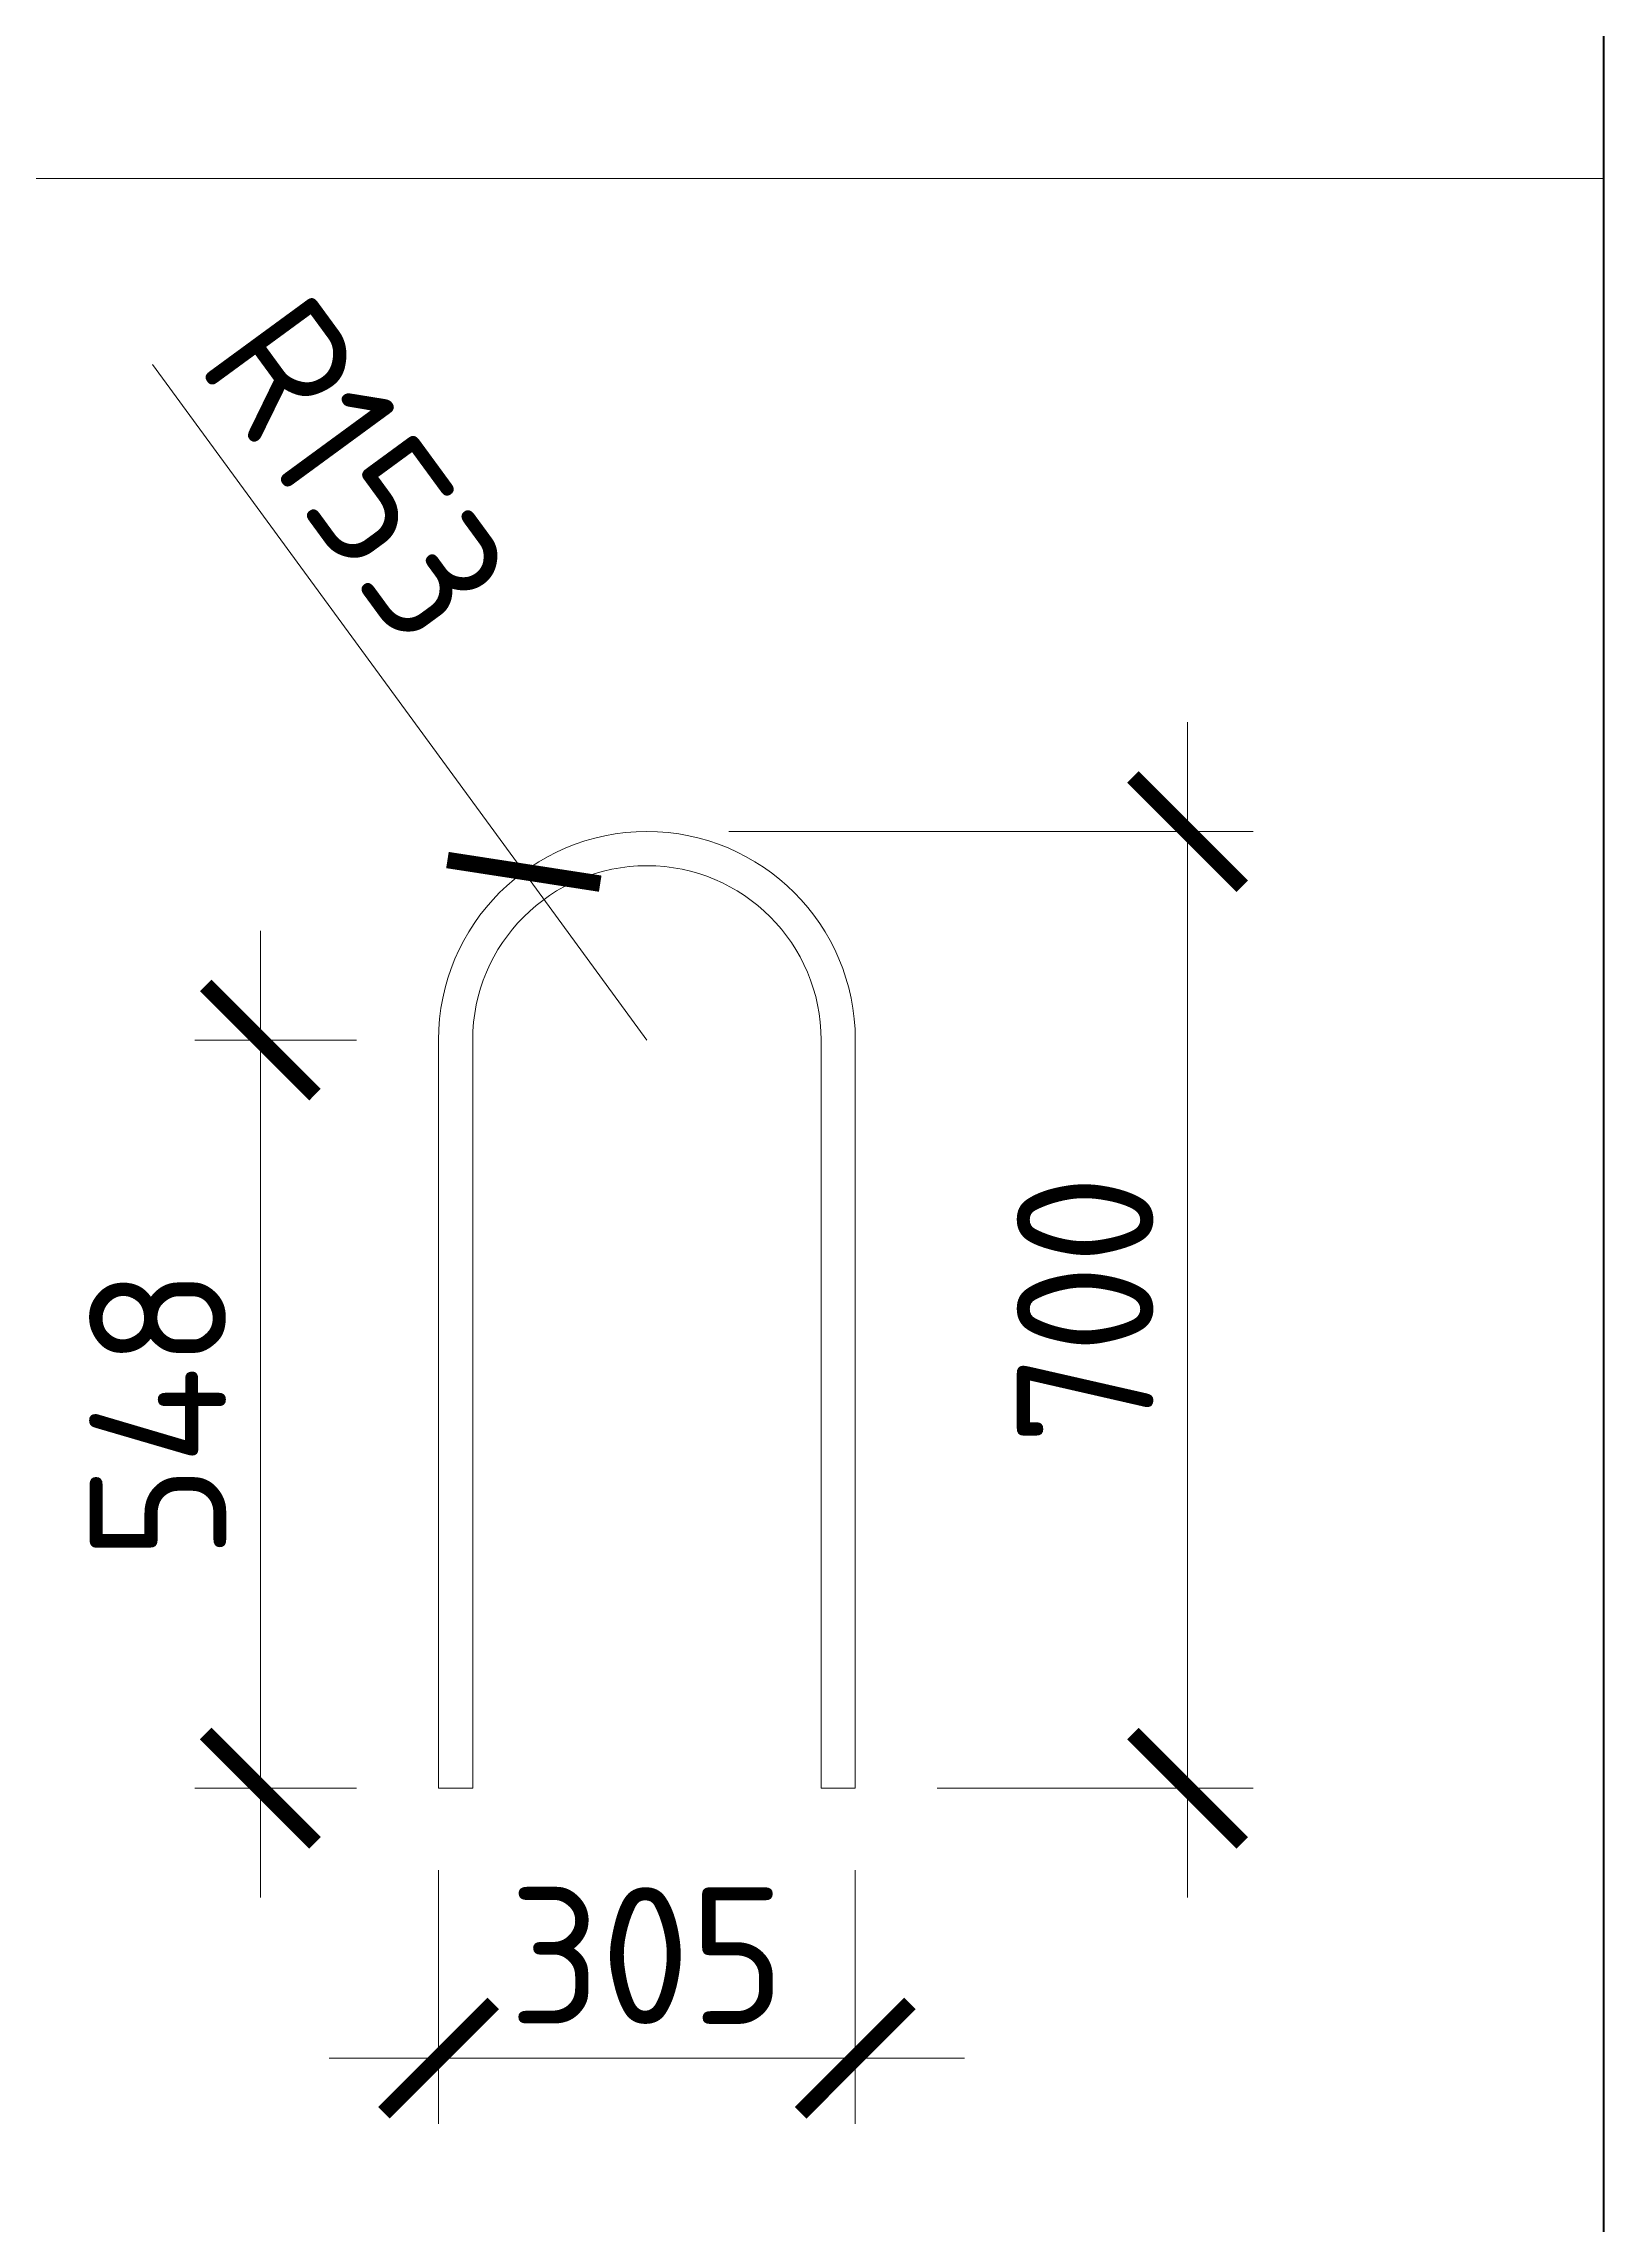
# Model space of a CAD drawing. Header units: millimetres. Extents: x -65574 to 111613, y -106550 to -50518.
# Drawn here: x 110922 to 111492, y -68043 to -67246 of the extents above; entities that cross this region are included whole.
import ezdxf

# ---------------------------------------------------------------- set-up
doc = ezdxf.new("R2010")
doc.units = ezdxf.units.MM
doc.layers.get('Defpoints').update_dxf_attribs({"color": 6})
doc.styles.add('GOST-2.304_Type-B', font='GOST Common.ttf')
doc.dimstyles.new('УРСТ', dxfattribs={"dimtxt": 2.5, "dimasz": 2, "dimexe": 1.2, "dimexo": 1.5, "dimtad": 1, "dimdec": 0, "dimrnd": 1, "dimtxsty": 'GOST-2.304_Type-B', "dimblk": 'ARCHTICK', "dimcen": 2, "dimdle": 2, "dimazin": 3, "dimtfac": 1, "dimtdec": 0, "dimtmove": 1, "dimatfit": 0, "dimldrblk": 'NONE', "dimlwd": 15, "dimlwe": 15, "dimarcsym": 0})

# ---------------------------------------------------------------- blocks, each defined once
blk = doc.blocks.new('*T36')
at = {"color": 7, "lineweight": 50, "transparency": 16777216}
for p, q in [((0, 0), (900, 0)), ((0, 0), (0, -6910)), ((900, 0), (900, -6910)), ((0, -6910), (900, -6910))]:
    blk.add_line(p, q, dxfattribs=at)
at = {"color": 7, "lineweight": 20, "transparency": 16777216}
for p, q in [((200, 0), (200, -6910)), ((0, -150), (900, -150)), ((0, -950), (900, -950)), ((0, -1750), (900, -1750)), ((0, -2750), (900, -2750)), ((0, -3550), (900, -3550)), ((200, -4350), (900, -4350)), ((0, -4990), (900, -4990))]:
    blk.add_line(p, q, dxfattribs=at)
at = {"color": 0, "lineweight": -2, "transparency": 16777216}
blk.add_line((0, -4350), (200, -4350), dxfattribs=at)
at = {"color": 7, "lineweight": 15, "transparency": 16777216}
blk.add_line((0, -5630), (900, -5630), dxfattribs=at)
at = {"color": 7, "lineweight": -2, "transparency": 16777216}
blk.add_line((0, -6270), (900, -6270), dxfattribs=at)
at = {"transparency": 16777216, "attachment_point": 5, "style": 'GOST-2.304_Type-B'}
for s, insert, char_height, width in [('Поз.', (100, -75), 50, 199.4), ('{\\H20x;Эскиз}', (550, -75), 2.5, 699.4), ('{\\H0.28571x;11}', (100, -550), 175, 199.4), ('12', (100, -1350), 50, 199.4), ('{\\H0.28571x;13}', (100, -2250), 175, 199.4), ('14', (100, -3150), 50, 199.4), ('{\\H0.28571x;15}', (100, -3950), 175, 199.4), ('Ф1', (100, -4670), 50, 199.4), ('Ф2', (100, -5310), 50, 199.4), ('Ф3', (100, -5950), 50, 199.4), ('Ф4', (100, -6590), 50, 199.4)]:
    blk.add_mtext(s, dxfattribs=dict(at, insert=insert, char_height=char_height, width=width))
blk = doc.blocks.new('_ArchTick')
at = {"color": 0, "linetype": 'ByBlock', "const_width": 0.15}
blk.add_lwpolyline([(-0.5, -0.5), (0.5, 0.5)], dxfattribs=at)
blk = doc.blocks.new('*D40')
at = {"color": 0, "lineweight": 15, "transparency": 16777216}
for p, q in [((111000.97, -67570.07), (111000.97, -67923.82)), ((111036.19, -67610.07), (110976.97, -67610.07)), ((111036.19, -67883.82), (110976.97, -67883.82))]:
    blk.add_line(p, q, dxfattribs=at)
at = {"layer": 'Defpoints', "color": 0, "lineweight": -2, "transparency": 16777216}
for p in [(111066.19, -67610.07), (111000.97, -67883.82), (111066.19, -67883.82)]:
    blk.add_point(p, dxfattribs=at)
at = {"color": 0, "lineweight": 15, "transparency": 16777216, "xscale": 40, "yscale": 40, "zscale": 40}
for p, rotation in [((111000.97, -67610.07), 90), ((111000.97, -67883.82), 270)]:
    blk.add_blockref('_ArchTick', p, dxfattribs=dict(at, rotation=rotation))
at = {"color": 0, "lineweight": 15, "transparency": 16777216, "insert": (110963.47, -67746.94), "char_height": 50, "attachment_point": 5, "rotation": 90, "style": 'GOST-2.304_Type-B'}
blk.add_mtext('\\A1;548', dxfattribs=at)
blk = doc.blocks.new('_None')
blk = doc.blocks.new('*D100')
at = {"color": 0, "lineweight": 15, "transparency": 16777216}
for p, q in [((111340.27, -67493.82), (111340.27, -67923.82)), ((111172.44, -67533.82), (111364.27, -67533.82)), ((111248.69, -67883.82), (111364.27, -67883.82))]:
    blk.add_line(p, q, dxfattribs=at)
at = {"layer": 'Defpoints', "color": 0, "lineweight": -2, "transparency": 16777216}
for p in [(111142.44, -67533.82), (111218.69, -67883.82), (111340.27, -67883.82)]:
    blk.add_point(p, dxfattribs=at)
at = {"color": 0, "lineweight": 15, "transparency": 16777216, "xscale": 40, "yscale": 40, "zscale": 40}
for p, rotation in [((111340.27, -67533.82), 90), ((111340.27, -67883.82), 270)]:
    blk.add_blockref('_ArchTick', p, dxfattribs=dict(at, rotation=rotation))
at = {"color": 0, "lineweight": 15, "transparency": 16777216, "insert": (111302.77, -67708.82), "char_height": 50, "attachment_point": 5, "rotation": 90, "style": 'GOST-2.304_Type-B'}
blk.add_mtext('\\A1;700', dxfattribs=at)
blk = doc.blocks.new('*D101')
at = {"color": 0, "lineweight": 15, "transparency": 16777216}
for p, q in [((111066.19, -67913.82), (111066.19, -68006.54)), ((111218.69, -67913.82), (111218.69, -68006.54)), ((111026.19, -67982.54), (111258.69, -67982.54))]:
    blk.add_line(p, q, dxfattribs=at)
at = {"layer": 'Defpoints', "color": 0, "lineweight": -2, "transparency": 16777216}
for p in [(111066.19, -67883.82), (111218.69, -67883.82), (111218.69, -67982.54)]:
    blk.add_point(p, dxfattribs=at)
at = {"color": 0, "lineweight": 15, "transparency": 16777216, "xscale": 40, "yscale": 40, "zscale": 40, "rotation": 180}
blk.add_blockref('_ArchTick', (111066.19, -67982.54), dxfattribs=at)
at = {"color": 0, "lineweight": 15, "transparency": 16777216, "xscale": 40, "yscale": 40, "zscale": 40}
blk.add_blockref('_ArchTick', (111218.69, -67982.54), dxfattribs=at)
at = {"color": 0, "lineweight": 15, "transparency": 16777216, "insert": (111142.44, -67945.04), "char_height": 50, "attachment_point": 5, "style": 'GOST-2.304_Type-B'}
blk.add_mtext('\\A1;305', dxfattribs=at)
blk = doc.blocks.new('*D102')
at = {"color": 0, "lineweight": 15, "transparency": 16777216}
for p in [(110961.51, -67362.98), (111142.44, -67610.07)]:
    blk.add_line(p, (111097.39, -67548.55), dxfattribs=at)
at = {"layer": 'Defpoints', "color": 0, "lineweight": -2, "transparency": 16777216}
for p in [(111097.39, -67548.55), (111142.44, -67610.07)]:
    blk.add_point(p, dxfattribs=at)
at = {"color": 0, "lineweight": 15, "transparency": 16777216, "xscale": 40, "yscale": 40, "zscale": 40, "rotation": 306.213549739436}
blk.add_blockref('_ArchTick', (111097.39, -67548.55), dxfattribs=at)
at = {"color": 0, "lineweight": 15, "transparency": 16777216, "insert": (111036.07, -67401.34), "char_height": 50, "attachment_point": 5, "rotation": 306.21355, "style": 'GOST-2.304_Type-B'}
blk.add_mtext('\\A1;R153', dxfattribs=at)

msp = doc.modelspace()

# ---------------------------------------------------------------- linework, layer by layer
at = {"color": 0, "lineweight": 15, "ltscale": 100}
msp.add_lwpolyline([(111078.69, -67883.82), (111078.69, -67610.07, -1), (111206.19, -67610.07), (111206.19, -67883.82), (111218.69, -67883.82), (111218.69, -67610.07, 1), (111066.19, -67610.07), (111066.19, -67883.82)], format="xyb", close=True, dxfattribs=at)

# ---------------------------------------------------------------- block references
msp.add_blockref('*T36', (110592.44, -66344.92))

# ---------------------------------------------------------------- dimensions: what is measured, and where the dimension line sits
at = {"color": 0, "lineweight": 15}
dim = msp.add_radius_dim(center=(111142.44, -67610.07), mpoint=(111097.39, -67548.55), text='R153', dimstyle='УРСТ', override={"dimscale": 0}, dxfattribs=at)
dim.commit()
dim.dimension.update_dxf_attribs({"geometry": '*D102', "text_midpoint": (111036.07, -67401.34)})
for base, p1, p2, text, picture, middle in [((111340.27, -67883.82), (111142.44, -67533.82), (111218.69, -67883.82), '700', '*D100', (111302.77, -67708.82)), ((111000.97, -67883.82), (111066.19, -67610.07), (111066.19, -67883.82), '548', '*D40', (110963.47, -67746.94))]:
    dim = msp.add_linear_dim(base=base, p1=p1, p2=p2, angle=90, text=text, dimstyle='УРСТ', override={"dimscale": 0}, dxfattribs=at)
    dim.commit()
    dim.dimension.update_dxf_attribs({"geometry": picture, "text_midpoint": middle})
dim = msp.add_linear_dim(base=(111218.69, -67982.54), p1=(111066.19, -67883.82), p2=(111218.69, -67883.82), text='305', dimstyle='УРСТ', override={"dimscale": 0}, dxfattribs=at)
dim.commit()
dim.dimension.update_dxf_attribs({"geometry": '*D101', "text_midpoint": (111142.44, -67945.04)})

doc.saveas('drawing.dxf')
